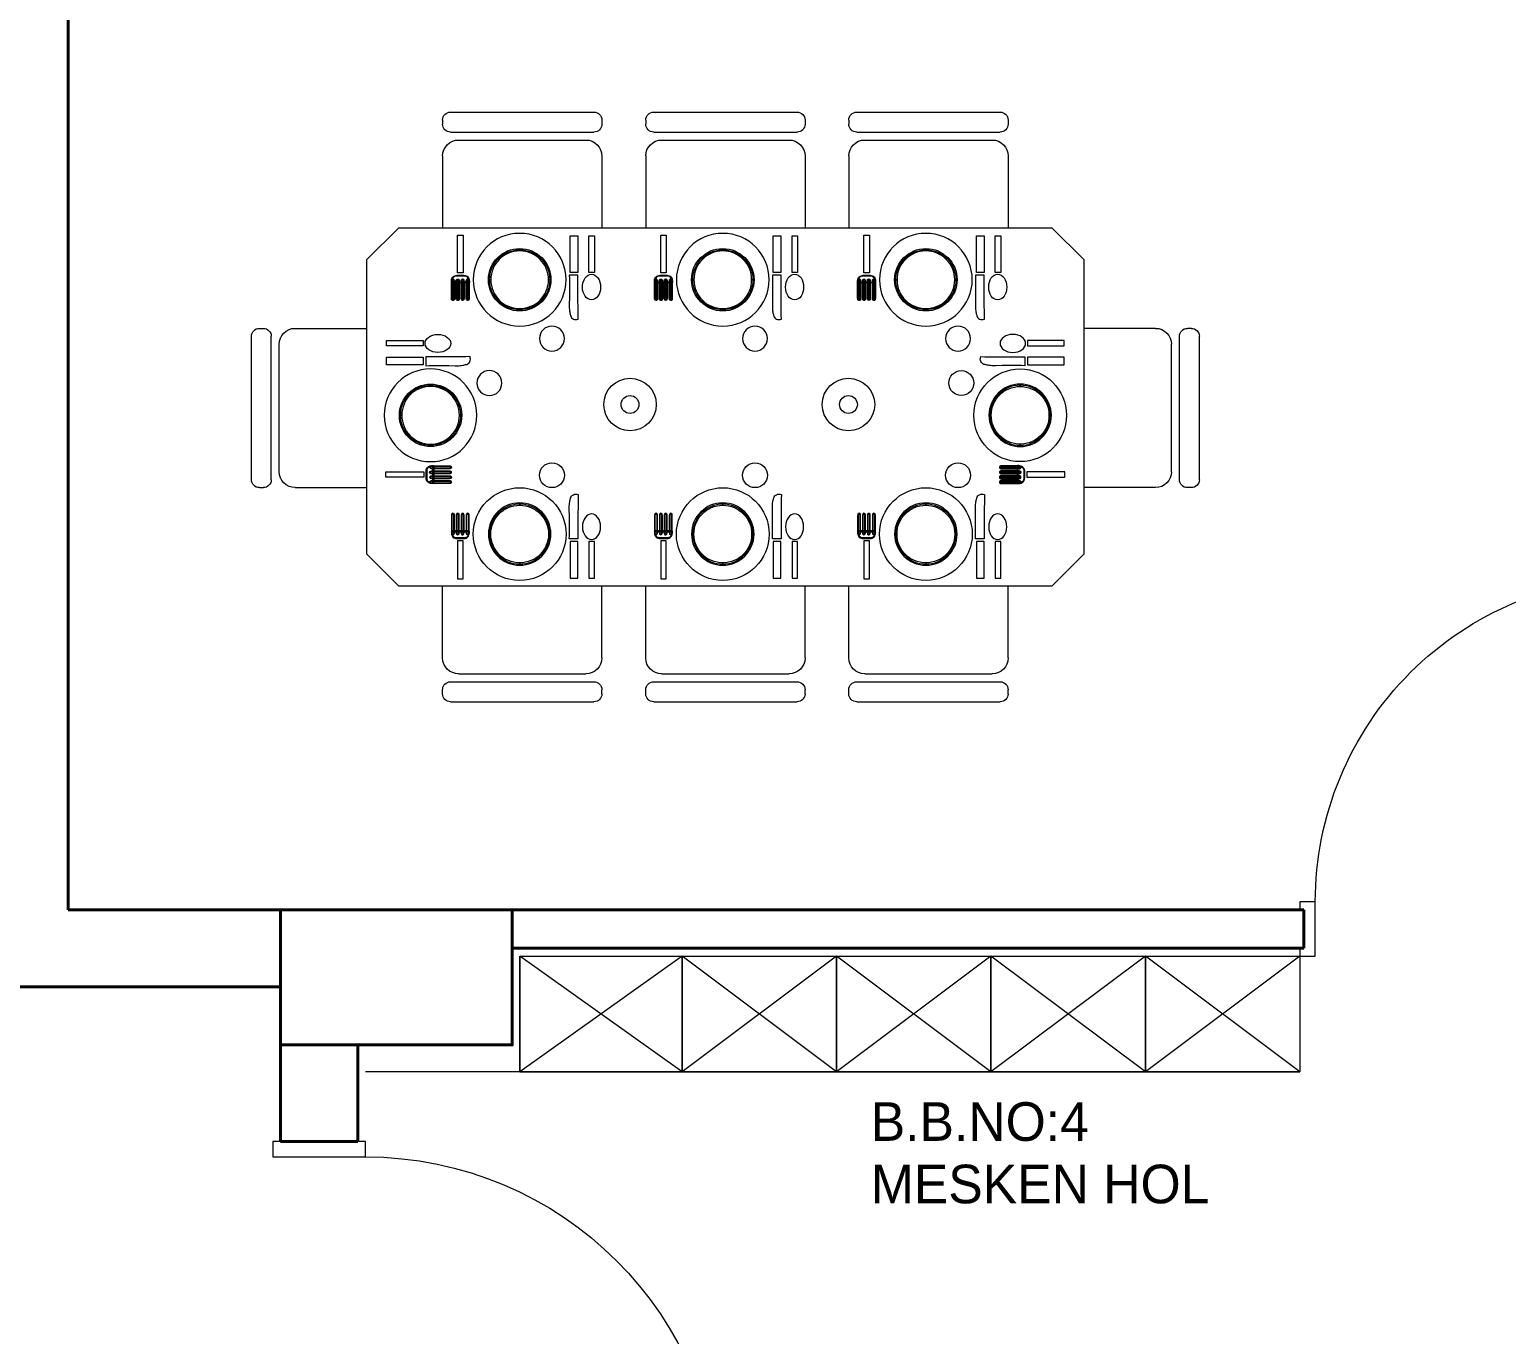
# Model space of a CAD drawing. Header units: millimetres. Extents: x 1393 to 3101, y -2944 to -480.
# Drawn here: x 2252.1 to 2634.6, y -1179.8 to -841.9 of the extents above; entities that cross this region are included whole.
import ezdxf

# ---------------------------------------------------------------- set-up
doc = ezdxf.new("R2010")
doc.units = ezdxf.units.MM
for name, color, linetype, lineweight in [('DUVAR', 7, 'Continuous', 40), ('Kapı', 34, 'Continuous', 20), ('kolon', 1, 'Continuous', 40), ('PERDE_DUVAR', 244, 'Continuous', 15), ('TEFRİŞ_İÇ', 224, 'Continuous', 13), ('yazı', 253, 'Continuous', 20)]:
    doc.layers.add(name, color=color, linetype=linetype, lineweight=lineweight)
doc.styles.get("Standard").update_dxf_attribs({"font": 'EtrFont'})

# ---------------------------------------------------------------- blocks, each defined once
blk = doc.blocks.new('aa33')
at = {"layer": 'TEFRİŞ_İÇ', "linetype": 'Continuous', "lineweight": 15, "flags": 128}
for points in [[(2421.053171, -1081.821931), (2421.053171, -1111.821931), (2379.053171, -1111.821931), (2379.053171, -1081.821931), (2421.053171, -1081.821931), (2379.053171, -1111.821931), (2421.053171, -1111.821931), (2379.053171, -1081.821931)], [(2461.053171, -1081.821931), (2461.053171, -1111.821931), (2421.053171, -1111.821931), (2421.053171, -1081.821931), (2461.053171, -1081.821931), (2421.053171, -1111.821931), (2461.053171, -1111.821931), (2421.053171, -1081.821931)], [(2501.053171, -1081.821931), (2501.053171, -1111.821931), (2461.053171, -1111.821931), (2461.053171, -1081.821931), (2501.053171, -1081.821931), (2461.053171, -1111.821931), (2501.053171, -1111.821931), (2461.053171, -1081.821931)], [(2541.053171, -1081.821931), (2541.053171, -1111.821931), (2501.053171, -1111.821931), (2501.053171, -1081.821931), (2541.053171, -1081.821931), (2501.053171, -1111.821931), (2541.053171, -1111.821931), (2501.053171, -1081.821931)], [(2581.053171, -1081.821931), (2581.053171, -1111.821931), (2541.053171, -1111.821931), (2541.053171, -1081.821931), (2581.053171, -1081.821931), (2541.053171, -1111.821931), (2581.053171, -1111.821931), (2541.053171, -1081.821931)]]:
    blk.add_lwpolyline(points, dxfattribs=at)
blk = doc.blocks.new('yemek_masası')
for p, q in [((-0.687327, 0.787641), (-0.687327, 0.777641)), ((-0.667327, 0.807641), (-0.307327, 0.807641)), ((-0.287327, 0.787641), (-0.287327, 0.777641)), ((-0.177327, 0.787641), (-0.177327, 0.777641)), ((-0.157327, 0.807641), (0.202673, 0.807641)), ((0.222673, 0.787641), (0.222673, 0.777641)), ((0.332673, 0.787641), (0.332673, 0.777641)), ((0.352673, 0.807641), (0.712673, 0.807641)), ((0.732673, 0.787641), (0.732673, 0.777641)), ((-0.667327, 0.757641), (-0.307327, 0.757641)), ((-0.157327, 0.757641), (0.202673, 0.757641)), ((0.352673, 0.757641), (0.712673, 0.757641)), ((-0.647327, 0.737641), (-0.327327, 0.737641)), ((-0.137327, 0.737641), (0.182673, 0.737641)), ((0.372673, 0.737641), (0.692673, 0.737641)), ((-0.687327, 0.697641), (-0.687327, 0.517456)), ((-0.287327, 0.697641), (-0.287327, 0.517456)), ((-0.177327, 0.697641), (-0.177327, 0.517456)), ((0.222673, 0.697641), (0.222673, 0.517456)), ((0.332673, 0.697641), (0.332673, 0.517456)), ((0.732673, 0.697641), (0.732673, 0.517456)), ((-0.797327, 0.517456), (-0.877327, 0.437456)), ((0.842673, 0.517456), (-0.797327, 0.517456)), ((0.842673, 0.517456), (0.922673, 0.437456)), ((-0.877327, 0.437456), (-0.877327, -0.302544)), ((0.922673, -0.302544), (0.922673, 0.437456)), ((-1.147511, 0.270158), (-1.137511, 0.270158)), ((-1.057511, 0.270158), (-0.877327, 0.270158)), ((1.102858, 0.270158), (0.922673, 0.270158)), ((1.192858, 0.270158), (1.182858, 0.270158)), ((-1.167511, 0.250158), (-1.167511, -0.109842)), ((-1.117511, 0.250158), (-1.117511, -0.109842)), ((-1.097511, 0.230158), (-1.097511, -0.089842)), ((1.142858, 0.230158), (1.142858, -0.089842)), ((1.162858, 0.250158), (1.162858, -0.109842)), ((1.212858, 0.250158), (1.212858, -0.109842)), ((-1.147511, -0.129842), (-1.137511, -0.129842)), ((-1.057511, -0.129842), (-0.877327, -0.129842)), ((1.102858, -0.129842), (0.922673, -0.129842)), ((1.192858, -0.129842), (1.182858, -0.129842)), ((-0.877327, -0.302544), (-0.797327, -0.382544)), ((0.842673, -0.382544), (0.922673, -0.302544)), ((-0.797327, -0.382544), (0.842673, -0.382544)), ((-0.687327, -0.562728), (-0.687327, -0.382544)), ((-0.287327, -0.562728), (-0.287327, -0.382544)), ((-0.177327, -0.562728), (-0.177327, -0.382544)), ((0.222673, -0.562728), (0.222673, -0.382544)), ((0.332673, -0.562728), (0.332673, -0.382544)), ((0.732673, -0.562728), (0.732673, -0.382544)), ((-0.667327, -0.622728), (-0.307327, -0.622728)), ((-0.647327, -0.602728), (-0.327327, -0.602728)), ((-0.157327, -0.622728), (0.202673, -0.622728)), ((-0.137327, -0.602728), (0.182673, -0.602728)), ((0.352673, -0.622728), (0.712673, -0.622728)), ((0.372673, -0.602728), (0.692673, -0.602728)), ((-0.687327, -0.652728), (-0.687327, -0.642728)), ((-0.287327, -0.652728), (-0.287327, -0.642728)), ((-0.177327, -0.652728), (-0.177327, -0.642728)), ((0.222673, -0.652728), (0.222673, -0.642728)), ((0.332673, -0.652728), (0.332673, -0.642728)), ((0.732673, -0.652728), (0.732673, -0.642728)), ((-0.667327, -0.672728), (-0.307327, -0.672728)), ((-0.157327, -0.672728), (0.202673, -0.672728)), ((0.352673, -0.672728), (0.712673, -0.672728))]:
    blk.add_line(p, q)
for centre, radius, start, end in [((-0.667327, 0.787641), 0.02, 90, 180), ((-0.307327, 0.787641), 0.02, 0, 90), ((-0.157327, 0.787641), 0.02, 90, 180), ((0.202673, 0.787641), 0.02, 0, 90), ((0.352673, 0.787641), 0.02, 90, 180), ((0.712673, 0.787641), 0.02, 0, 90), ((-0.667327, 0.777641), 0.02, 180, 270), ((-0.307327, 0.777641), 0.02, 270, 0), ((-0.157327, 0.777641), 0.02, 180, 270), ((0.202673, 0.777641), 0.02, 270, 0), ((0.352673, 0.777641), 0.02, 180, 270), ((0.712673, 0.777641), 0.02, 270, 0), ((-0.647327, 0.697641), 0.04, 90, 180), ((-0.327327, 0.697641), 0.04, 0, 90), ((-0.137327, 0.697641), 0.04, 90, 180), ((0.182673, 0.697641), 0.04, 0, 90), ((0.372673, 0.697641), 0.04, 90, 180), ((0.692673, 0.697641), 0.04, 0, 90), ((-1.147511, 0.250158), 0.02, 90, 180), ((-1.137511, 0.250158), 0.02, 0, 90), ((-1.057511, 0.230158), 0.04, 90, 180), ((1.102858, 0.230158), 0.04, 0, 90), ((1.182858, 0.250158), 0.02, 90, 180), ((1.192858, 0.250158), 0.02, 0, 90), ((-1.147511, -0.109842), 0.02, 180, 270), ((-1.137511, -0.109842), 0.02, 270, 0), ((-1.057511, -0.089842), 0.04, 180, 270), ((1.102858, -0.089842), 0.04, 270, 0), ((1.182858, -0.109842), 0.02, 180, 270), ((1.192858, -0.109842), 0.02, 270, 0), ((-0.647327, -0.562728), 0.04, 180, 270), ((-0.327327, -0.562728), 0.04, 270, 0), ((-0.137327, -0.562728), 0.04, 180, 270), ((0.182673, -0.562728), 0.04, 270, 0), ((0.372673, -0.562728), 0.04, 180, 270), ((0.692673, -0.562728), 0.04, 270, 0), ((-0.667327, -0.642728), 0.02, 90, 180), ((-0.307327, -0.642728), 0.02, 0, 90), ((-0.157327, -0.642728), 0.02, 90, 180), ((0.202673, -0.642728), 0.02, 0, 90), ((0.352673, -0.642728), 0.02, 90, 180), ((0.712673, -0.642728), 0.02, 0, 90), ((-0.667327, -0.652728), 0.02, 180, 270), ((-0.307327, -0.652728), 0.02, 270, 0), ((-0.157327, -0.652728), 0.02, 180, 270), ((0.202673, -0.652728), 0.02, 270, 0), ((0.352673, -0.652728), 0.02, 180, 270), ((0.712673, -0.652728), 0.02, 270, 0)]:
    blk.add_arc(centre, radius, start, end)
blk = doc.blocks.new('A$C16496DF1')
at = {"layer": 'TEFRİŞ_İÇ', "color": 2, "lineweight": 13, "flags": 128}
for points in [[(0.24862, 0.453574), (0.247852, 0.459464), (0.245291, 0.464842), (0.241449, 0.469965), (0.236583, 0.474319), (0.230436, 0.477904), (0.223265, 0.480465), (0.215582, 0.482258), (0.20713, 0.48277), (0.198678, 0.482258), (0.190995, 0.480465), (0.18408, 0.477904), (0.177933, 0.474319), (0.172811, 0.469965), (0.16897, 0.464842), (0.166408, 0.459464), (0.16564, 0.453574), (0.166408, 0.447683), (0.16897, 0.442305), (0.172811, 0.437182), (0.177933, 0.432829), (0.18408, 0.429243), (0.190995, 0.426682), (0.198678, 0.424889), (0.20713, 0.424377), (0.215582, 0.424889), (0.223265, 0.426682), (0.230436, 0.429243), (0.236583, 0.432829), (0.241449, 0.437182), (0.245291, 0.442305), (0.247852, 0.447683), (0.24862, 0.453574)], [(0.373347, 0.463306), (0.254767, 0.463306), (0.254767, 0.445378), (0.373347, 0.445378), (0.373347, 0.463306)], [(0.113649, 0.38596), (0.11032, 0.387241), (0.107503, 0.38929), (0.105198, 0.391851), (0.103405, 0.394924), (0.102124, 0.39851), (0.101868, 0.402351), (0.102124, 0.406449), (0.103149, 0.410803), (0.116723, 0.410547), (0.130297, 0.410291), (0.144895, 0.410035), (0.160518, 0.409778), (0.177933, 0.409778), (0.20585, 0.409778), (0.232485, 0.409778), (0.245803, 0.409778), (0.246059, 0.405681), (0.246059, 0.401583), (0.246059, 0.397485), (0.246059, 0.393643), (0.246059, 0.390058), (0.245803, 0.386728), (0.245803, 0.383911), (0.245803, 0.381606), (0.235559, 0.381862), (0.225314, 0.382118), (0.215582, 0.382118), (0.20713, 0.381862), (0.193044, 0.381862), (0.172043, 0.381862), (0.151554, 0.381606), (0.139517, 0.381606), (0.134907, 0.381862), (0.130553, 0.382375), (0.126711, 0.382887), (0.123382, 0.383399), (0.120564, 0.384167), (0.118003, 0.384936), (0.115954, 0.385448), (0.113649, 0.38596)], [(0.373347, 0.409266), (0.254767, 0.409266), (0.254767, 0.384423), (0.373347, 0.384423), (0.373347, 0.409266)], [(0.137468, 0.221024), (0.13798, 0.230757), (0.139517, 0.23972), (0.141566, 0.24894), (0.144895, 0.257392), (0.148737, 0.265588), (0.153347, 0.273271), (0.158725, 0.280442), (0.164872, 0.287101), (0.171275, 0.293248), (0.178446, 0.298626), (0.186385, 0.303236), (0.194581, 0.307078), (0.203032, 0.310407), (0.211996, 0.312456), (0.221216, 0.313993), (0.230949, 0.314505), (0.230949, 0.322188), (0.220704, 0.321676), (0.21046, 0.320139), (0.200983, 0.317578), (0.191507, 0.314249), (0.1828, 0.309895), (0.174348, 0.304773), (0.166665, 0.298882), (0.159237, 0.292223), (0.153091, 0.285052), (0.1472, 0.277369), (0.142078, 0.269173), (0.137724, 0.260465), (0.134395, 0.250989), (0.131833, 0.241257), (0.130297, 0.231269), (0.129784, 0.221024), (0.137468, 0.221024)], [(0.328015, 0.221024), (0.327503, 0.231013), (0.325966, 0.240489), (0.323661, 0.249965), (0.320331, 0.258929), (0.316234, 0.267381), (0.311368, 0.27532), (0.305733, 0.282747), (0.299586, 0.289662), (0.292671, 0.296065), (0.285244, 0.301699), (0.277305, 0.306566), (0.268597, 0.310663), (0.259889, 0.313993), (0.250413, 0.316298), (0.240937, 0.317834), (0.230949, 0.318347), (0.22096, 0.317834), (0.211228, 0.316298), (0.202008, 0.313993), (0.193044, 0.310663), (0.184592, 0.306566), (0.176397, 0.301699), (0.16897, 0.296065), (0.162055, 0.289662), (0.155908, 0.282747), (0.150273, 0.27532), (0.145407, 0.267381), (0.14131, 0.258929), (0.13798, 0.249965), (0.135675, 0.240489), (0.134138, 0.231013), (0.133626, 0.221024), (0.134138, 0.211036), (0.135675, 0.20156), (0.13798, 0.192084), (0.14131, 0.18312), (0.145407, 0.174668), (0.150273, 0.166729), (0.155908, 0.159301), (0.162055, 0.152386), (0.16897, 0.145984), (0.176397, 0.140349), (0.184592, 0.135483), (0.193044, 0.131385), (0.202008, 0.128056), (0.211228, 0.125751), (0.22096, 0.124214), (0.230949, 0.123702), (0.240937, 0.124214), (0.250413, 0.125751), (0.259889, 0.128056), (0.268597, 0.131385), (0.277305, 0.135483), (0.285244, 0.140349), (0.292671, 0.145984), (0.299586, 0.152386), (0.305733, 0.159301), (0.311368, 0.166729), (0.316234, 0.174668), (0.320331, 0.18312), (0.323661, 0.192084), (0.325966, 0.20156), (0.327503, 0.211036), (0.328015, 0.221024)], [(0.230949, 0.314505), (0.240681, 0.313993), (0.249645, 0.312456), (0.258865, 0.310407), (0.26706, 0.307078), (0.275512, 0.303236), (0.283195, 0.298626), (0.290366, 0.293248), (0.296769, 0.287101), (0.302916, 0.280442), (0.308294, 0.273271), (0.312904, 0.265588), (0.316746, 0.257392), (0.320075, 0.24894), (0.322124, 0.23972), (0.323661, 0.230757), (0.324173, 0.221024), (0.331856, 0.221024), (0.331344, 0.231269), (0.329808, 0.241257), (0.327246, 0.250989), (0.323917, 0.260465), (0.319563, 0.269173), (0.314441, 0.277369), (0.30855, 0.285052), (0.302404, 0.292223), (0.294976, 0.298882), (0.287293, 0.304773), (0.279097, 0.309895), (0.270134, 0.314249), (0.260914, 0.317578), (0.251181, 0.320139), (0.241193, 0.321676), (0.230949, 0.322188), (0.230949, 0.314505)], [(0.230949, 0.127544), (0.221216, 0.128056), (0.211996, 0.129593), (0.203032, 0.131641), (0.194581, 0.134971), (0.186385, 0.138813), (0.178446, 0.143423), (0.171275, 0.148801), (0.164872, 0.154948), (0.158725, 0.161606), (0.153347, 0.168778), (0.148737, 0.176461), (0.144895, 0.184656), (0.141566, 0.193108), (0.139517, 0.202328), (0.13798, 0.211292), (0.137468, 0.221024), (0.129784, 0.221024), (0.130297, 0.21078), (0.131833, 0.200792), (0.134395, 0.191059), (0.137724, 0.181583), (0.142078, 0.172875), (0.1472, 0.16468), (0.153091, 0.156996), (0.159237, 0.149825), (0.166665, 0.143166), (0.174348, 0.137276), (0.1828, 0.132154), (0.191507, 0.1278), (0.200983, 0.12447), (0.21046, 0.121909), (0.220704, 0.120373), (0.230949, 0.11986), (0.230949, 0.127544)], [(0.324173, 0.221024), (0.323661, 0.211292), (0.322124, 0.202328), (0.320075, 0.193108), (0.316746, 0.184656), (0.312904, 0.176461), (0.308294, 0.168778), (0.302916, 0.161606), (0.296769, 0.154948), (0.290366, 0.148801), (0.283195, 0.143423), (0.275512, 0.138813), (0.26706, 0.134971), (0.258865, 0.131641), (0.249645, 0.129593), (0.240681, 0.128056), (0.230949, 0.127544), (0.230949, 0.11986), (0.241193, 0.120373), (0.251181, 0.121909), (0.260914, 0.12447), (0.270134, 0.1278), (0.279097, 0.132154), (0.287293, 0.137276), (0.294976, 0.143166), (0.302404, 0.149825), (0.30855, 0.156996), (0.314441, 0.16468), (0.319563, 0.172875), (0.323917, 0.181583), (0.327246, 0.191059), (0.329808, 0.200792), (0.331344, 0.21078), (0.331856, 0.221024), (0.324173, 0.221024)], [(0.166152, 0.052759), (0.166152, 0.054552), (0.166665, 0.054808), (0.167689, 0.05532), (0.169994, 0.055064), (0.169994, 0.057625), (0.167689, 0.057369), (0.16564, 0.056857), (0.164103, 0.055064), (0.163591, 0.052759), (0.164103, 0.051991), (0.164872, 0.051735), (0.16564, 0.051991), (0.166152, 0.052759)], [(0.166152, 0.052759), (0.164872, 0.052759), (0.163591, 0.052759), (0.164103, 0.051991), (0.164872, 0.051735), (0.16564, 0.051991), (0.166152, 0.052759)], [(0.170762, 0.050454), (0.168457, 0.050198), (0.167177, 0.05071), (0.166408, 0.051222), (0.166152, 0.052759), (0.163591, 0.052759), (0.16436, 0.050198), (0.166152, 0.048661), (0.168457, 0.048149), (0.170762, 0.047893), (0.171531, 0.048405), (0.171787, 0.049174), (0.171531, 0.049942), (0.170762, 0.050454)], [(0.231973, 0.052759), (0.231461, 0.054808), (0.229924, 0.055832), (0.227875, 0.056345), (0.225314, 0.056345), (0.169994, 0.056345), (0.167689, 0.056345), (0.166152, 0.055832), (0.165128, 0.054808), (0.164872, 0.052759), (0.165384, 0.05071), (0.166665, 0.049686), (0.168457, 0.049174), (0.170762, 0.049174), (0.226082, 0.049174), (0.228387, 0.049174), (0.23018, 0.049686), (0.231461, 0.05071), (0.231973, 0.052759)], [(0.169994, 0.055064), (0.225314, 0.055064), (0.225314, 0.057625), (0.169994, 0.057625), (0.169226, 0.057113), (0.168713, 0.056345), (0.169226, 0.055576), (0.169994, 0.055064)], [(0.226082, 0.050454), (0.170762, 0.050454), (0.170762, 0.047893), (0.226082, 0.047893), (0.226851, 0.048405), (0.227107, 0.049174), (0.226851, 0.049942), (0.226082, 0.050454)], [(0.221985, 0.058137), (0.220704, 0.056857), (0.220704, 0.05532), (0.220704, 0.053015), (0.220704, 0.050198), (0.220704, 0.046869), (0.220704, 0.043027), (0.220704, 0.038929), (0.220704, 0.034831), (0.220704, 0.030221), (0.220704, 0.025867), (0.220704, 0.021513), (0.220704, 0.01716), (0.220704, 0.013062), (0.220704, 0.009476), (0.220704, 0.006147), (0.220704, 0.00333), (0.220704, 0.001281), (0.223265, 0.001281), (0.223265, 0.00333), (0.223265, 0.006147), (0.223265, 0.009476), (0.223265, 0.013062), (0.223265, 0.01716), (0.223265, 0.021513), (0.223265, 0.025867), (0.223265, 0.030221), (0.223265, 0.034831), (0.223265, 0.038929), (0.223265, 0.043027), (0.223265, 0.046869), (0.223265, 0.050198), (0.223265, 0.053015), (0.223265, 0.05532), (0.223265, 0.056857), (0.221985, 0.055576), (0.223265, 0.056857), (0.222753, 0.057625), (0.221985, 0.058137), (0.221216, 0.057625), (0.220704, 0.056857), (0.221985, 0.058137)], [(0.226595, 0.058137), (0.221985, 0.058137), (0.221985, 0.055576), (0.226595, 0.055576), (0.227363, 0.056089), (0.227619, 0.056857), (0.227363, 0.057625), (0.226595, 0.058137)], [(0.221985, 0.001281), (0.221985, 0.00333), (0.221985, 0.006147), (0.221985, 0.009476), (0.221985, 0.013062), (0.221985, 0.01716), (0.221985, 0.021513), (0.221985, 0.025867), (0.221985, 0.030221), (0.221985, 0.034831), (0.221985, 0.038929), (0.221985, 0.043027), (0.221985, 0.046869), (0.221985, 0.050198), (0.221985, 0.053015), (0.221985, 0.05532), (0.221985, 0.056857), (0.226595, 0.056857), (0.23018, 0.056601), (0.23351, 0.055832), (0.236583, 0.054296), (0.239144, 0.052503), (0.241193, 0.050198), (0.242986, 0.047381), (0.24401, 0.044307), (0.244266, 0.040722), (0.244266, 0.018184), (0.24401, 0.014598), (0.242986, 0.011269), (0.241449, 0.008452), (0.239656, 0.005891), (0.237095, 0.004098), (0.234278, 0.002561), (0.231205, 0.001537), (0.227619, 0.001281), (0.221985, 0.001281)], [(0.225314, 0.055064), (0.227875, 0.05532), (0.229668, 0.054808), (0.230436, 0.054296), (0.230692, 0.052759), (0.233254, 0.052759), (0.232485, 0.05532), (0.23018, 0.056857), (0.227875, 0.057369), (0.225314, 0.057625), (0.224546, 0.057113), (0.224034, 0.056345), (0.224546, 0.055576), (0.225314, 0.055064)], [(0.230692, 0.052759), (0.230436, 0.051222), (0.229668, 0.05071), (0.228387, 0.050198), (0.226082, 0.050454), (0.226082, 0.047893), (0.228387, 0.048149), (0.230692, 0.048661), (0.232485, 0.050198), (0.233254, 0.052759), (0.232741, 0.053527), (0.231973, 0.05404), (0.231205, 0.053527), (0.230692, 0.052759)], [(0.245547, 0.040722), (0.245035, 0.044307), (0.24401, 0.047893), (0.241961, 0.05071), (0.239912, 0.053271), (0.237095, 0.05532), (0.233766, 0.056857), (0.23018, 0.057625), (0.226595, 0.058137), (0.226595, 0.055576), (0.23018, 0.055576), (0.233254, 0.054808), (0.236071, 0.053271), (0.238376, 0.051735), (0.240425, 0.049686), (0.241961, 0.046869), (0.242986, 0.044307), (0.242986, 0.040722), (0.243498, 0.039954), (0.244266, 0.039697), (0.245035, 0.039954), (0.245547, 0.040722)], [(0.230692, 0.052759), (0.231973, 0.052759), (0.233254, 0.052759), (0.232741, 0.053527), (0.231973, 0.05404), (0.231205, 0.053527), (0.230692, 0.052759)], [(0.166152, 0.020489), (0.166152, 0.022026), (0.166665, 0.022538), (0.167689, 0.02305), (0.169994, 0.022794), (0.169994, 0.025355), (0.167689, 0.025099), (0.16564, 0.024587), (0.164103, 0.022538), (0.163591, 0.020489), (0.164103, 0.019721), (0.164872, 0.019465), (0.16564, 0.019721), (0.166152, 0.020489)], [(0.166152, 0.020489), (0.164872, 0.020489), (0.163591, 0.020489), (0.164103, 0.019721), (0.164872, 0.019465), (0.16564, 0.019721), (0.166152, 0.020489)], [(0.170762, 0.018184), (0.168457, 0.017928), (0.167177, 0.01844), (0.166408, 0.018952), (0.166152, 0.020489), (0.163591, 0.020489), (0.16436, 0.017928), (0.166152, 0.016391), (0.168457, 0.015879), (0.170762, 0.015623), (0.171531, 0.016135), (0.171787, 0.016903), (0.171531, 0.017672), (0.170762, 0.018184)], [(0.166152, 0.004866), (0.166152, 0.006659), (0.166665, 0.006915), (0.167689, 0.007427), (0.169994, 0.007171), (0.169994, 0.009732), (0.167689, 0.009476), (0.16564, 0.008964), (0.164103, 0.007171), (0.163591, 0.004866), (0.164103, 0.004098), (0.164872, 0.003842), (0.16564, 0.004098), (0.166152, 0.004866)], [(0.166152, 0.004866), (0.164872, 0.004866), (0.163591, 0.004866), (0.164103, 0.004098), (0.164872, 0.003842), (0.16564, 0.004098), (0.166152, 0.004866)], [(0.170762, 0.002561), (0.168457, 0.002305), (0.167177, 0.002817), (0.166408, 0.00333), (0.166152, 0.004866), (0.163591, 0.004866), (0.16436, 0.002305), (0.166152, 0.000768), (0.168457, 0.000256), (0.170762, 0), (0.171531, 0.000512), (0.171787, 0.001281), (0.171531, 0.002049), (0.170762, 0.002561)], [(0.166408, 0.036368), (0.166408, 0.037649), (0.166921, 0.038161), (0.167945, 0.038673), (0.17025, 0.038417), (0.17025, 0.040978), (0.167945, 0.040722), (0.165896, 0.04021), (0.16436, 0.038673), (0.163847, 0.036368), (0.16436, 0.0356), (0.165128, 0.035343), (0.165896, 0.0356), (0.166408, 0.036368)], [(0.166408, 0.036368), (0.165128, 0.036368), (0.163847, 0.036368), (0.16436, 0.0356), (0.165128, 0.035343), (0.165896, 0.0356), (0.166408, 0.036368)], [(0.171018, 0.034063), (0.168713, 0.033807), (0.167433, 0.034319), (0.166665, 0.034831), (0.166408, 0.036368), (0.163847, 0.036368), (0.164616, 0.033807), (0.166408, 0.03227), (0.168713, 0.031758), (0.171018, 0.031502), (0.171787, 0.032014), (0.172043, 0.032782), (0.171787, 0.033551), (0.171018, 0.034063)], [(0.231973, 0.020489), (0.231461, 0.022282), (0.229924, 0.023562), (0.227875, 0.024075), (0.225314, 0.024075), (0.169994, 0.024075), (0.167689, 0.024075), (0.166152, 0.023562), (0.165128, 0.022282), (0.164872, 0.020489), (0.165384, 0.01844), (0.166665, 0.017416), (0.168457, 0.016903), (0.170762, 0.016903), (0.226082, 0.016903), (0.228387, 0.016903), (0.23018, 0.017416), (0.231461, 0.01844), (0.231973, 0.020489)], [(0.231973, 0.004866), (0.231461, 0.006915), (0.229924, 0.00794), (0.227875, 0.008452), (0.225314, 0.008452), (0.169994, 0.008452), (0.167689, 0.008452), (0.166152, 0.00794), (0.165128, 0.006915), (0.164872, 0.004866), (0.165384, 0.002817), (0.166665, 0.001793), (0.168457, 0.001281), (0.170762, 0.001281), (0.226082, 0.001281), (0.228387, 0.001281), (0.23018, 0.001793), (0.231461, 0.002817), (0.231973, 0.004866)], [(0.232485, 0.036368), (0.231973, 0.038161), (0.23018, 0.039185), (0.228131, 0.039697), (0.22557, 0.039697), (0.17025, 0.039697), (0.167945, 0.039697), (0.166408, 0.039185), (0.165384, 0.038161), (0.165128, 0.036368), (0.16564, 0.034319), (0.166921, 0.033295), (0.168713, 0.032782), (0.171018, 0.032782), (0.226595, 0.032782), (0.2289, 0.032782), (0.230692, 0.033295), (0.231973, 0.034319), (0.232485, 0.036368)], [(0.169994, 0.022794), (0.225314, 0.022794), (0.225314, 0.025355), (0.169994, 0.025355), (0.169226, 0.024843), (0.168713, 0.024075), (0.169226, 0.023306), (0.169994, 0.022794)], [(0.169994, 0.007171), (0.225314, 0.007171), (0.225314, 0.009732), (0.169994, 0.009732), (0.169226, 0.00922), (0.168713, 0.008452), (0.169226, 0.007683), (0.169994, 0.007171)], [(0.17025, 0.038417), (0.22557, 0.038417), (0.22557, 0.040978), (0.17025, 0.040978), (0.169482, 0.040466), (0.16897, 0.039697), (0.169482, 0.038929), (0.17025, 0.038417)], [(0.226082, 0.018184), (0.170762, 0.018184), (0.170762, 0.015623), (0.226082, 0.015623), (0.226851, 0.016135), (0.227107, 0.016903), (0.226851, 0.017672), (0.226082, 0.018184)], [(0.226082, 0.002561), (0.170762, 0.002561), (0.170762, 0), (0.226082, 0), (0.226851, 0.000512), (0.227107, 0.001281), (0.226851, 0.002049), (0.226082, 0.002561)], [(0.226595, 0.034063), (0.171018, 0.034063), (0.171018, 0.031502), (0.226595, 0.031502), (0.227363, 0.032014), (0.227619, 0.032782), (0.227363, 0.033551), (0.226595, 0.034063)], [(0.220704, 0.001281), (0.221985, 0), (0.227619, 0), (0.227619, 0.002561), (0.221985, 0.002561), (0.223265, 0.001281), (0.221985, 0.002561), (0.221216, 0.002049), (0.220704, 0.001281), (0.221216, 0.000512), (0.221985, 0), (0.220704, 0.001281)], [(0.225314, 0.022794), (0.227875, 0.02305), (0.229412, 0.022538), (0.230436, 0.02177), (0.230692, 0.020489), (0.233254, 0.020489), (0.232485, 0.022794), (0.230436, 0.024587), (0.227875, 0.025099), (0.225314, 0.025355), (0.224546, 0.024843), (0.224034, 0.024075), (0.224546, 0.023306), (0.225314, 0.022794)], [(0.225314, 0.007171), (0.227875, 0.007427), (0.229668, 0.006915), (0.230436, 0.006403), (0.230692, 0.004866), (0.233254, 0.004866), (0.232485, 0.007427), (0.23018, 0.008964), (0.227875, 0.009476), (0.225314, 0.009732), (0.224546, 0.00922), (0.224034, 0.008452), (0.224546, 0.007683), (0.225314, 0.007171)], [(0.22557, 0.038417), (0.228131, 0.038673), (0.229924, 0.038161), (0.231205, 0.037392), (0.231205, 0.036368), (0.233766, 0.036368), (0.232741, 0.038929), (0.230436, 0.04021), (0.228131, 0.040722), (0.22557, 0.040978), (0.224802, 0.040466), (0.22429, 0.039697), (0.224802, 0.038929), (0.22557, 0.038417)], [(0.230692, 0.020489), (0.230436, 0.018952), (0.229668, 0.01844), (0.228387, 0.017928), (0.226082, 0.018184), (0.226082, 0.015623), (0.228387, 0.015879), (0.230692, 0.016391), (0.232485, 0.017928), (0.233254, 0.020489), (0.232741, 0.021257), (0.231973, 0.02177), (0.231205, 0.021257), (0.230692, 0.020489)], [(0.230692, 0.004866), (0.230436, 0.00333), (0.229668, 0.002817), (0.228387, 0.002305), (0.226082, 0.002561), (0.226082, 0), (0.228387, 0.000256), (0.230692, 0.000768), (0.232485, 0.002305), (0.233254, 0.004866), (0.232741, 0.005635), (0.231973, 0.006147), (0.231205, 0.005635), (0.230692, 0.004866)], [(0.227619, 0), (0.231205, 0.000512), (0.234534, 0.001537), (0.237607, 0.003073), (0.240425, 0.005122), (0.242474, 0.00794), (0.24401, 0.011013), (0.245035, 0.014598), (0.245547, 0.018184), (0.242986, 0.018184), (0.242986, 0.014598), (0.241961, 0.011525), (0.240425, 0.008964), (0.238888, 0.006659), (0.236583, 0.005122), (0.234022, 0.003586), (0.231205, 0.002561), (0.227619, 0.002561), (0.226851, 0.002049), (0.226339, 0.001281), (0.226851, 0.000512), (0.227619, 0)], [(0.231205, 0.036368), (0.230949, 0.034831), (0.23018, 0.034319), (0.2289, 0.033807), (0.226595, 0.034063), (0.226595, 0.031502), (0.2289, 0.031758), (0.231205, 0.03227), (0.232997, 0.033807), (0.233766, 0.036368), (0.233254, 0.037136), (0.232485, 0.037649), (0.231717, 0.037136), (0.231205, 0.036368)], [(0.230692, 0.020489), (0.231973, 0.020489), (0.233254, 0.020489), (0.232741, 0.021257), (0.231973, 0.02177), (0.231205, 0.021257), (0.230692, 0.020489)], [(0.230692, 0.004866), (0.231973, 0.004866), (0.233254, 0.004866), (0.232741, 0.005635), (0.231973, 0.006147), (0.231205, 0.005635), (0.230692, 0.004866)], [(0.231205, 0.036368), (0.232485, 0.036368), (0.233766, 0.036368), (0.233254, 0.037136), (0.232485, 0.037649), (0.231717, 0.037136), (0.231205, 0.036368)], [(0.245547, 0.018184), (0.245547, 0.040722), (0.242986, 0.040722), (0.242986, 0.018184), (0.243498, 0.017416), (0.244266, 0.01716), (0.245035, 0.017416), (0.245547, 0.018184)], [(0.375395, 0.038161), (0.252718, 0.038161), (0.252718, 0.020233), (0.375395, 0.020233), (0.375395, 0.038161)]]:
    blk.add_lwpolyline(points, dxfattribs=at)
at = {"layer": 'TEFRİŞ_İÇ', "color": 2, "lineweight": 13}
for centre, radius in [((0.040294, 0.325307), 0.040293), ((0.230949, 0.221024), 0.150082)]:
    blk.add_circle(centre, radius, dxfattribs=at)
blk = doc.blocks.new('A$C63CB6BFC')
at = {"layer": 'TEFRİŞ_İÇ', "lineweight": 13}
for centre, radius in [((0.757189, 1.546278), 0.067914), ((0.757189, 1.546278), 0.023037), ((0.757189, 0.980601), 0.067914), ((0.757189, 0.980601), 0.023037)]:
    blk.add_circle(centre, radius, dxfattribs=at)
at = {"layer": 'TEFRİŞ_İÇ', "linetype": 'Continuous'}
for name, p, xscale, yscale, zscale, rotation in [('yemek_masası', (0.693824, 1.204123), -1.031359, 1.031359, 1.031359, 270), ('A$C16496DF1', (0.961913, 1.806322), 0.8, 0.8, 0.8, 90), ('A$C16496DF1', (0.961913, 0.648692), -0.8, 0.8, 0.8, 90)]:
    blk.add_blockref(name, p, dxfattribs=dict(at, xscale=xscale, yscale=yscale, zscale=zscale, rotation=rotation))
at = {"layer": 'TEFRİŞ_İÇ', "linetype": 'Continuous', "yscale": 0.8, "zscale": 0.8}
for p, xscale in [((0.61876, 1.569987), -0.8), ((0.908032, 1.569987), 0.8), ((0.61876, 1.043994), -0.8), ((0.908032, 1.043994), 0.8), ((0.61876, 0.518001), -0.8), ((0.908032, 0.518001), 0.8)]:
    blk.add_blockref('A$C16496DF1', p, dxfattribs=dict(at, xscale=xscale))
blk = doc.blocks.new('kapı_80')
at = {"layer": 'Kapı', "flags": 128}
for points in [[(761.729714, 523.313496), (761.729714, 523.323496), (761.709714, 523.323496), (761.709714, 523.313496), (761.609714, 523.313496), (761.609714, 523.323496), (761.589714, 523.323496), (761.589714, 523.313496), (761.589714, 523.283496), (761.609714, 523.283496), (761.709714, 523.283496), (761.729714, 523.283496)], [(761.729714, 522.413496), (761.729714, 522.403496), (761.709714, 522.403496), (761.709714, 522.413496), (761.609714, 522.413496), (761.609714, 522.403496), (761.589714, 522.403496), (761.589714, 522.413496), (761.589714, 522.443496), (761.609714, 522.443496), (761.709714, 522.443496), (761.729714, 522.443496)]]:
    blk.add_lwpolyline(points, close=True, dxfattribs=at)
blk.add_lwpolyline([(762.569714, 523.283496), (761.729714, 523.283496), (761.729714, 523.243496), (762.568738, 523.243496), (762.500515, 523.243496), (762.500515, 523.283496), (762.500515, 523.263496), (761.786435, 523.263496), (761.786435, 523.243496), (761.786435, 523.283496)], dxfattribs=at)
at = {"layer": 'Kapı'}
blk.add_arc((761.729714, 523.283496), 0.84, 270, 0, dxfattribs=at)
blk = doc.blocks.new('BBBBBBBBBBBB')
at = {"layer": 'Kapı', "linetype": 'Continuous', "flags": 128}
for points in [[(0.211665, 0.525187), (0.411665, 0.525187), (0.431665, 0.525187), (0.431665, 0.485187), (0.211665, 0.485187), (0.191665, 0.485187), (0.191665, 0.525187), (0.211665, 0.525187)], [(-0.728335, -0.435013), (0.191665, -0.435013), (0.191665, -0.395013), (-0.727465, -0.395013), (-0.646086, -0.395013), (-0.646086, -0.435013), (-0.646086, -0.415013), (0.117393, -0.415013), (0.117393, -0.395013), (0.117393, -0.435013)], [(0.211665, -0.434813), (0.411665, -0.434813), (0.431665, -0.434813), (0.431665, -0.474813), (0.211665, -0.474813), (0.191665, -0.474813), (0.191665, -0.434813), (0.211665, -0.434813)]]:
    blk.add_lwpolyline(points, dxfattribs=at)
at = {"layer": 'Kapı', "linetype": 'Continuous'}
blk.add_arc((0.191836, -0.434983), 0.920171, 90.010631, 180.001824, dxfattribs=at)

msp = doc.modelspace()

# ---------------------------------------------------------------- linework, layer by layer
at = {"layer": 'DUVAR', "color": 5}
for p, q in [((2262.053171, -539.821931), (2262.053171, -1069.821931)), ((2262.053171, -539.821931), (2262.053171, -1069.821931)), ((2582.053171, -1079.821931), (2582.053171, -1069.821931)), ((2317.053171, -1129.821931), (2317.053171, -1089.821931)), ((2337.053171, -1129.821931), (2337.053171, -1104.821943)), ((2317.053171, -1129.821931), (2337.053171, -1129.821931))]:
    msp.add_line(p, q, dxfattribs=at)
at = {"layer": 'DUVAR', "color": 5, "flags": 128}
for points in [[(2262.053171, -1069.821939), (2317.053171, -1069.821943)], [(2377.053171, -1069.821931), (2582.053171, -1069.821931)], [(2377.053171, -1079.821931), (2582.053171, -1079.821931)], [(2167.053171, -1089.821931), (2317.053171, -1089.821943)]]:
    msp.add_lwpolyline(points, dxfattribs=at)
at = {"layer": 'kolon', "flags": 128}
msp.add_lwpolyline([(2377.053171, -1069.821943), (2327.053171, -1069.821943), (2317.053171, -1069.821943), (2317.053171, -1094.821943), (2317.053171, -1104.821943), (2377.053171, -1104.821943)], close=True, dxfattribs=at)
at = {"layer": 'TEFRİŞ_İÇ', "linetype": 'Continuous', "lineweight": 15, "flags": 128}
msp.add_lwpolyline([(2379.053171, -1081.821931), (2379.053171, -1111.821931), (2339.053171, -1111.821931)], dxfattribs=at)

# ---------------------------------------------------------------- block references
msp.add_blockref('aa33', (0, 0))
at = {"layer": 'Kapı', "xscale": -100, "yscale": 100, "zscale": 100, "rotation": 270}
msp.add_blockref('kapı_80', (-49659.296383, -77240.793305), dxfattribs=at)
at = {"layer": 'PERDE_DUVAR', "xscale": -100, "yscale": 100, "zscale": 100}
msp.add_blockref('BBBBBBBBBBBB', (2358.21966, -1182.340664), dxfattribs=at)
at = {"layer": 'TEFRİŞ_İÇ', "linetype": 'Continuous', "lineweight": 15, "xscale": 100, "yscale": 100, "zscale": 100, "rotation": 270}
msp.add_blockref('A$C63CB6BFC', (2309.511098, -863.278028), dxfattribs=at)

# ---------------------------------------------------------------- texts
at = {"layer": 'yazı', "color": 1}
for s, p in [('B.B.NO:4', (2469.917034, -1129.684902)), ('MESKEN HOL', (2469.937498, -1145.855434))]:
    msp.add_text(s, height=10, rotation=360, dxfattribs=at).set_placement(p)

doc.saveas('drawing.dxf')
